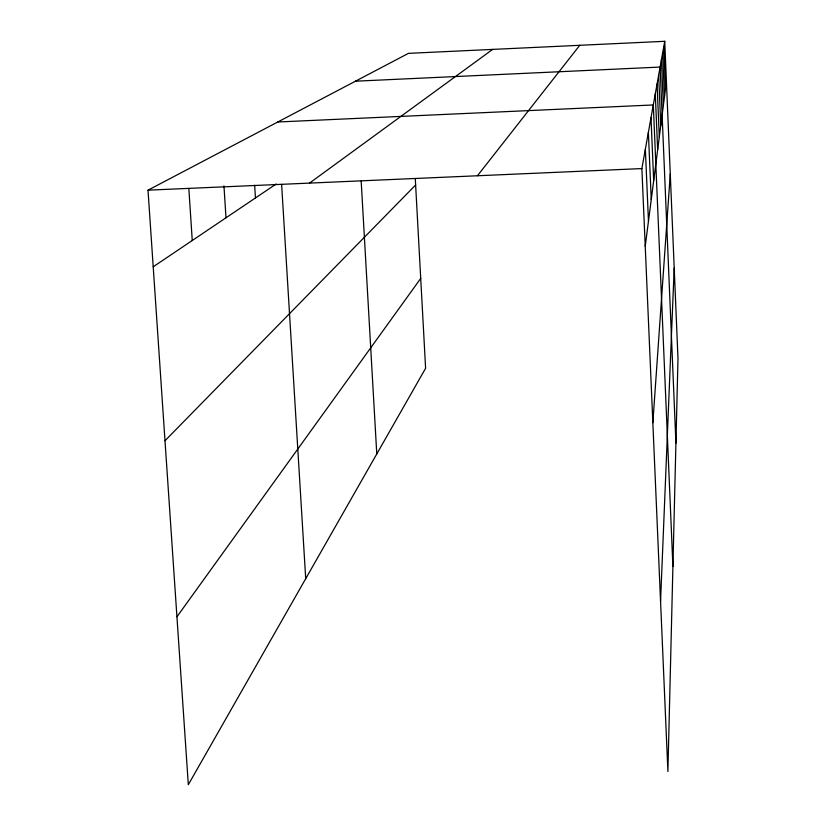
<?xml version="1.0" encoding="UTF-8"?>
<svg xmlns="http://www.w3.org/2000/svg" width="826" height="826" viewBox="0 0 826 826"><rect width="100%" height="100%" fill="white"/><g stroke="black" fill="none" stroke-linecap="round" stroke-linejoin="round"><path stroke-width="1.24" d="M660.552 601.256L674.202 268.027M652.85 422.726L670.278 173.904M645.23 246.324L666.427 81.691M664.734 41.3L677.991 358.546L667.904 771.484L641.874 168.576L664.734 41.3L408.457 53.36L148.009 190.166L188.318 784.7L425.607 368.282L415.282 178.623M176.94 616.785L420.713 278.424M477.438 175.762L579.769 45.296M165.004 440.723L415.623 184.983M309.533 183.104L492.637 49.405M153.213 266.798L276.194 183.991M355.469 81.196L660.108 67.061L675.926 443.118M277.794 121.99L653.304 104.954L672.911 566.553M148.009 190.166L641.874 168.576M188.834 188.431L192.251 240.511M223.96 185.881L225.994 217.785M254.656 185.261L255.451 197.961M281.614 184.343L305.713 578.685M361.179 181.111L376.78 453.98M662.628 53.06L664.465 96.931M661.419 59.74L663.35 105.583M658.663 75.114L660.779 125.49M657.062 84.015L659.303 137.013M655.286 93.896L657.651 149.805M651.002 117.777L653.676 180.688M648.379 132.377L651.249 199.562M645.364 149.134L648.462 221.213M663.722 46.937L665.488 88.991"/></g></svg>
